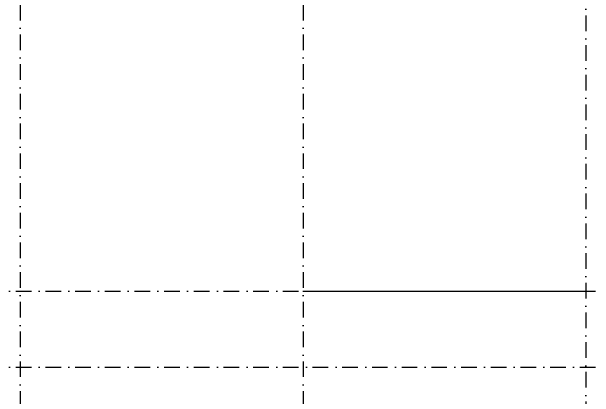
# Model space of a CAD drawing. Extents: x -1560602 to 321118, y -2308202 to -430103.
# Drawn here: x -1522256 to -1509096, y -2291608 to -2282907 of the extents above; entities that cross this region are included whole.
import ezdxf

# ---------------------------------------------------------------- set-up
doc = ezdxf.new("R2010")
doc.units = 0
doc.header["$MEASUREMENT"] = 0
doc.linetypes.add('Dot & Dashed', pattern=[670.277762, 352.777767, -176.388884, 0, -141.111112])
doc.linetypes.add('Штрихпунктирная', pattern=[0.670278, 0.352778, -0.176389, 0, -0.141111])
doc.layers.get('0').update_dxf_attribs({"color": 255, "linetype": 'CONTINUOUS'})
doc.layers.add('Оси', color=253, linetype='Dot & Dashed')

msp = doc.modelspace()

# ---------------------------------------------------------------- linework, layer by layer
at = {"color": 0, "ltscale": 100}
msp.add_line((-1515675.9, -2289213.9), (-1509285.7, -2289213.9), dxfattribs=at)
at = {"layer": 'Оси', "color": 0, "linetype": 'Штрихпунктирная', "lineweight": -3, "ltscale": 1000}
for p, q in [((-1522065.7, -2269343.9), (-1522065.7, -2295548.9)), ((-1515675.7, -2269343.9), (-1515675.7, -2295548.9)), ((-1509285.7, -2269582.6), (-1509285.7, -2295548.9)), ((-1556351.1, -2289213.9), (-1478850.7, -2289213.9)), ((-1556351.1, -2290923.9), (-1478850.7, -2290923.9))]:
    msp.add_line(p, q, dxfattribs=at)

doc.saveas('drawing.dxf')
